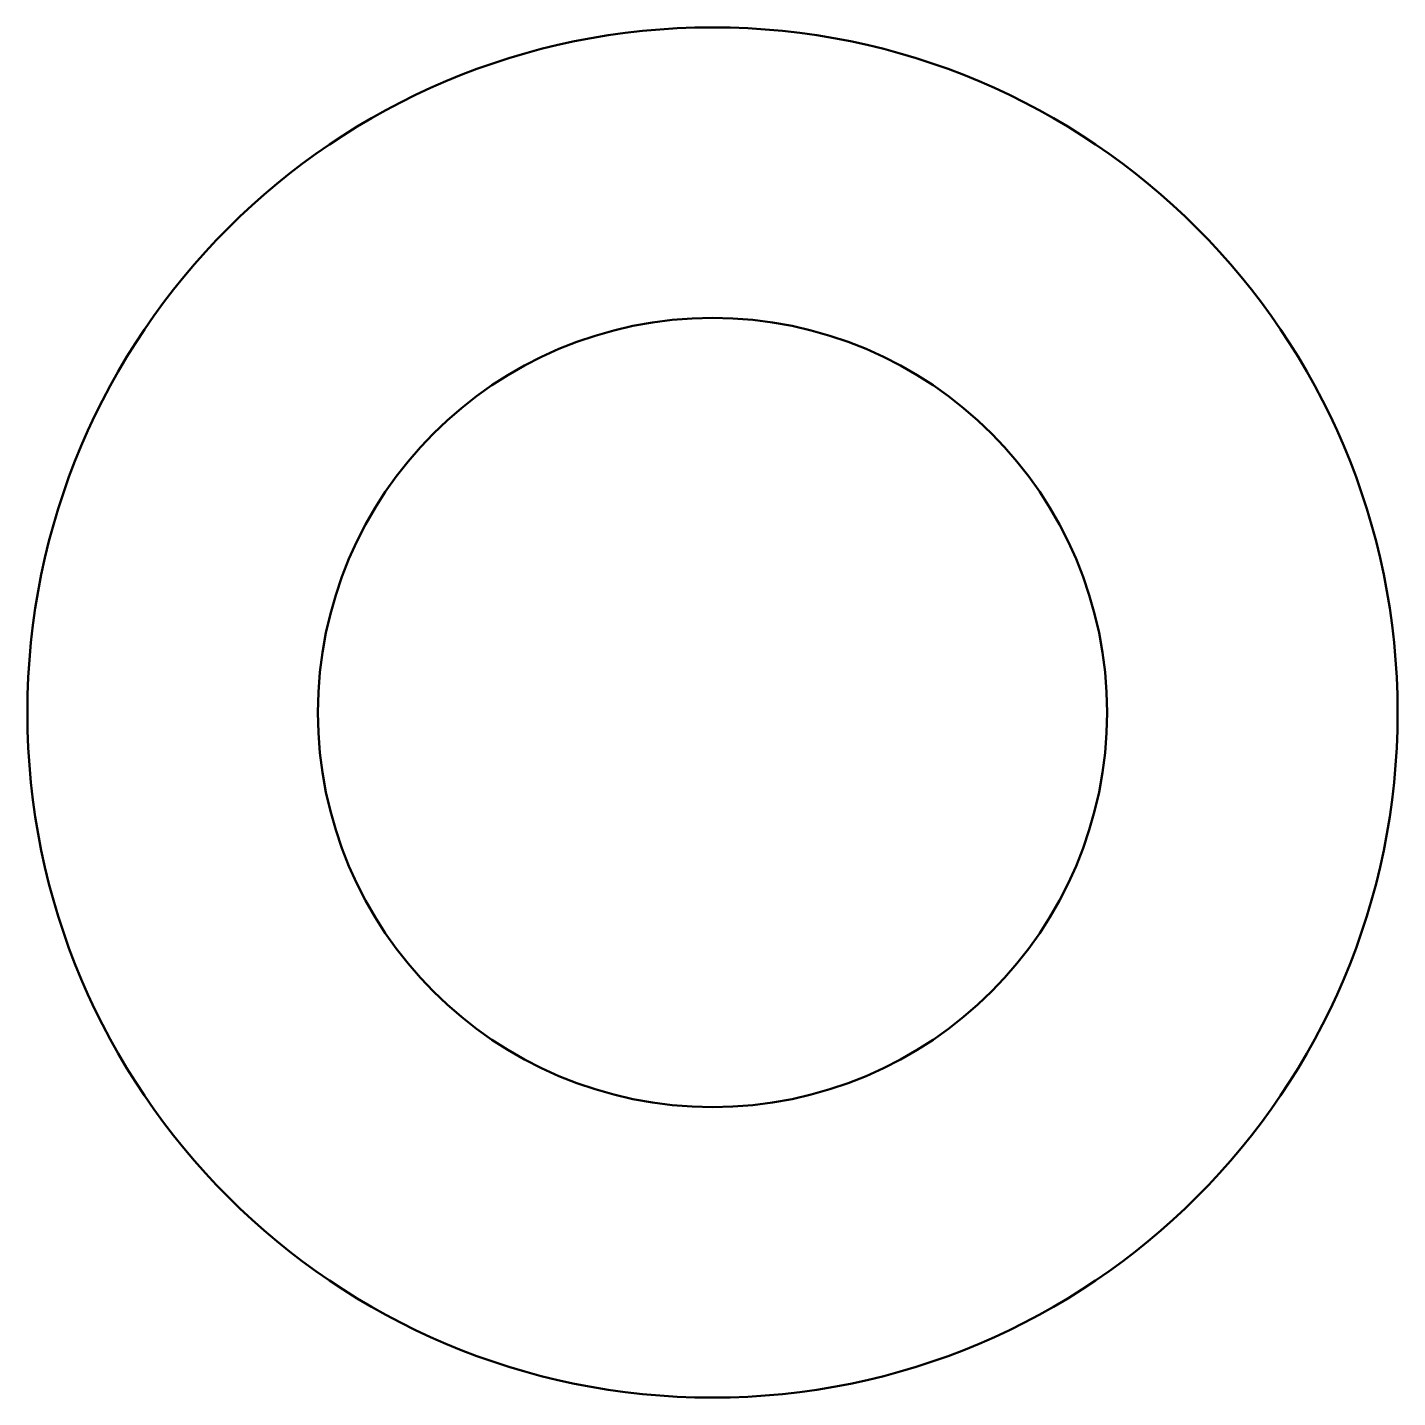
# Model space of a CAD drawing. Header units: millimetres. Extents: x 79 to 270, y 68 to 259.
import ezdxf

# ---------------------------------------------------------------- set-up
doc = ezdxf.new("R2010")
doc.units = ezdxf.units.MM
doc.layers.add('Visible (ISO)', color=7, linetype='Continuous', lineweight=50)

msp = doc.modelspace()

# ---------------------------------------------------------------- linework, layer by layer
at = {"layer": 'Visible (ISO)'}
for radius in [95.5, 55]:
    msp.add_circle((174.9966, 163.9201), radius, dxfattribs=at)

doc.saveas('drawing.dxf')
